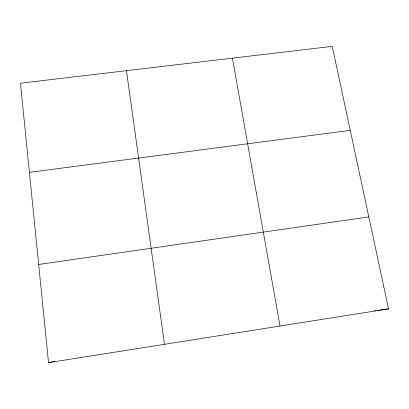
<?xml version="1.0" encoding="UTF-8"?>
<svg xmlns="http://www.w3.org/2000/svg" width="409" height="409" viewBox="0 0 409 409"><rect width="100%" height="100%" fill="white"/><g stroke="black" fill="none" stroke-linecap="round" stroke-linejoin="round"><path stroke-width="0.61" d="M48.543 362.635L388.55 308.877L332.241 46.365L20.45 83.206L48.543 362.635L50.711 362.195M51.33 362.072L53.175 361.699M53.789 361.576L54.985 361.331M38.671 264.465L368.821 216.908M374.424 310.799L375.58 310.641M377.313 310.405L378.468 310.247M379.649 310.088L384.383 309.444M384.976 309.362L388.55 308.877M29.412 172.353L350.257 130.359M232.419 58.16L280.017 326.034M126.458 70.68L164.474 344.306"/></g></svg>
